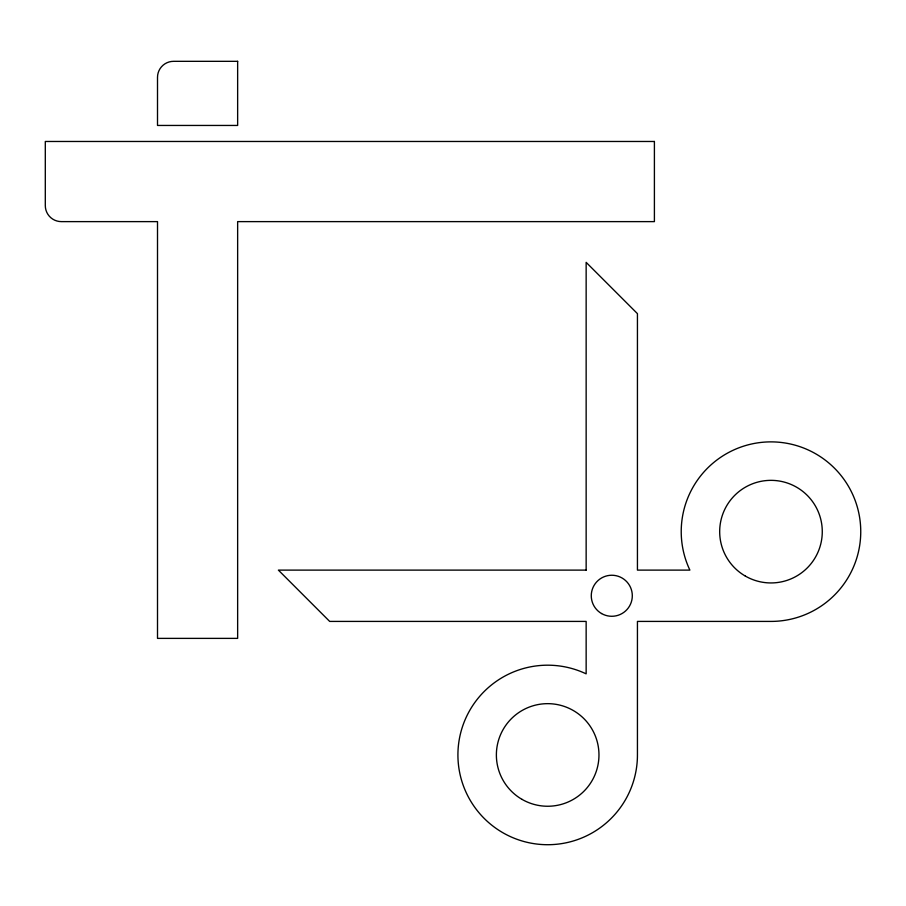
<?xml version="1.0" encoding="UTF-8"?>
<svg xmlns="http://www.w3.org/2000/svg" width="906" height="906" viewBox="0 0 906 906"><rect width="100%" height="100%" fill="white"/><g stroke="black" fill="none" stroke-linecap="round" stroke-linejoin="round"><path stroke-width="1.36" d="M237.644 61.325L173.533 61.325A16.025 16.025 0 0 0 157.508 77.361L157.508 125.447L237.644 125.447L237.644 61.325M654.404 141.472L45.3 141.472L45.3 205.594A16.025 16.025 0 0 0 61.325 221.619L157.508 221.619L157.508 638.379L237.644 638.379L237.644 221.619L654.404 221.619L654.404 141.472M586.148 570.112L278.391 570.112L329.682 621.414L586.148 621.414L586.148 673.849A89.762 89.762 0 0 0 461.8 728.832A89.762 89.762 0 0 0 534.472 843.735A89.762 89.762 0 0 0 637.439 754.958L637.439 621.414L770.983 621.414A89.762 89.762 0 0 0 859.771 518.436A89.762 89.762 0 0 0 744.857 445.763A89.762 89.762 0 0 0 689.885 570.112L637.439 570.112L637.439 313.646L586.148 262.355L586.148 570.112M522.026 799.375A51.291 51.291 0 0 0 598.968 754.958A51.291 51.291 0 0 0 522.026 710.53A51.291 51.291 0 0 0 522.026 799.375M745.332 576.069A51.291 51.291 0 0 0 822.274 531.641A51.291 51.291 0 0 0 745.332 487.224A51.291 51.291 0 0 0 745.332 576.069M601.527 613.532A20.521 20.521 0 0 0 632.309 595.763A20.521 20.521 0 0 0 601.527 577.994A20.521 20.521 0 0 0 601.527 613.532"/></g></svg>
